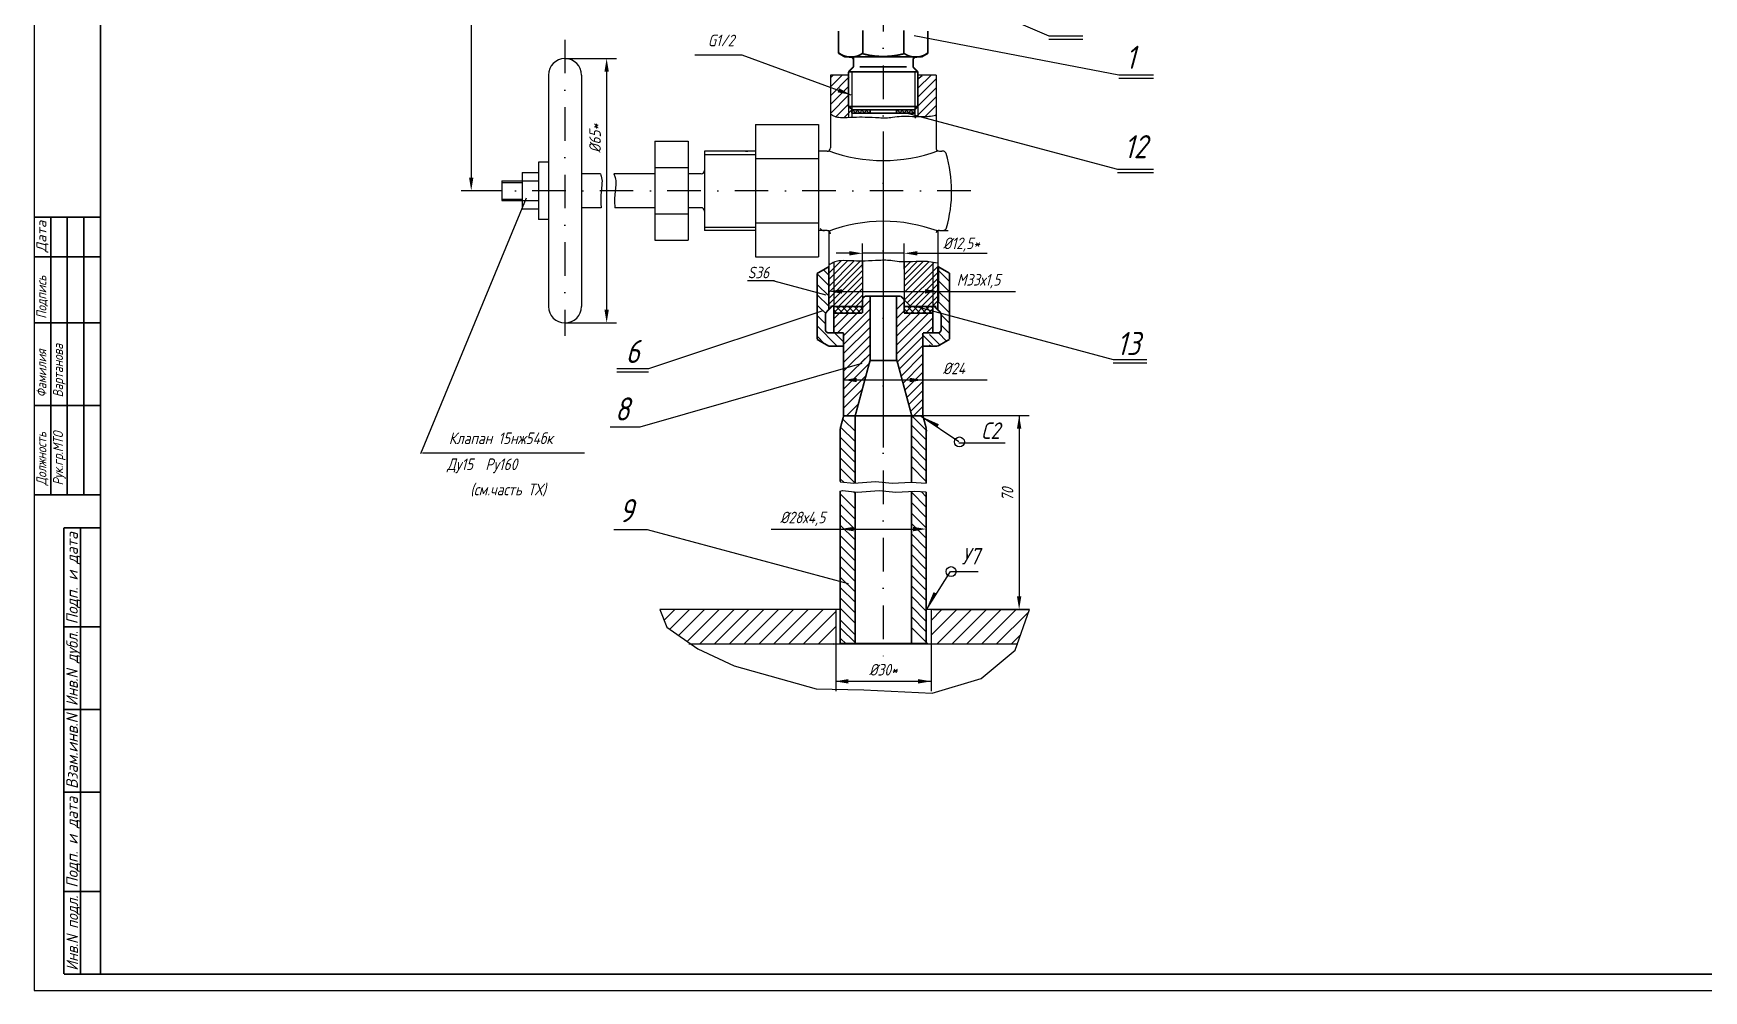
# Model space of a CAD drawing. Extents: x 1448 to 2289, y 427 to 1021.
# Drawn here: x 1448 to 1953, y 427 to 717 of the extents above; entities that cross this region are included whole.
import ezdxf
from ezdxf.enums import TextEntityAlignment as Align

# ---------------------------------------------------------------- set-up
doc = ezdxf.new("R2010")
doc.units = 0
doc.header["$LTSCALE"] = 0.8
doc.header["$MEASUREMENT"] = 0
doc.linetypes.add('DASHDOT', pattern=[25.4, 12.7, -6.35, 0, -6.35])
doc.layers.get('0').update_dxf_attribs({"linetype": 'CONTINUOUS'})
doc.layers.get('DEFPOINTS').update_dxf_attribs({"linetype": 'CONTINUOUS'})
doc.styles.add('ROMANC', font='romanc', dxfattribs={"width": 0.8, "oblique": 15, "height": 3.5})

# ---------------------------------------------------------------- blocks, each defined once
blk = doc.blocks.new('*X8')
at = {"color": 0}
for p, q in [((1677.819000000001, 643.2934948528342), (1678.297505147166, 643.772)), ((1677.819000000001, 641.4974436286203), (1679.819000000001, 643.4974436286205)), ((1679.819000000001, 640.6791816842683), (1677.819000000001, 642.6791816842684)), ((1677.819000000001, 639.7013924044065), (1679.819000000001, 641.7013924044068)), ((1679.819000000001, 642.4752329084821), (1678.522232908483, 643.772)), ((1679.819000000001, 638.8831304600545), (1677.819000000001, 640.8831304600546)), ((1677.819000000001, 637.9053411801927), (1679.819000000001, 639.9053411801929)), ((1679.819000000001, 637.0870792358407), (1677.819000000001, 639.0870792358409)), ((1677.819000000001, 636.109289955979), (1679.819000000001, 638.1092899559791)), ((1679.819000000001, 635.2910280116267), (1677.819000000001, 637.2910280116267)), ((1678.241976787414, 635.0719999999999), (1677.819000000001, 635.4949767874128)), ((1678.577761268235, 635.0719999999999), (1679.819000000001, 636.3132387317652)), ((1677.819000000001, 621.7408801622682), (1678.550119837732, 622.4720000000001)), ((1677.819000000001, 619.9448289380545), (1679.819, 621.9448289380543)), ((1679.819000000001, 620.9226182179162), (1678.269618217917, 622.4720000000001)), ((1679.819000000001, 619.1265669937025), (1677.819000000001, 621.1265669937023)), ((1677.819000000001, 618.1487777138408), (1679.819000000001, 620.1487777138406)), ((1679.819000000001, 617.3305157694886), (1677.819000000001, 619.3305157694886)), ((1677.819000000001, 616.352726489627), (1679.819000000001, 618.3527264896269)), ((1679.819000000001, 615.5344645452747), (1677.819000000001, 617.5344645452747)), ((1677.819000000001, 614.5566752654132), (1679.819000000001, 616.5566752654131)), ((1679.785413321062, 613.7719999999999), (1677.819000000001, 615.7384133210609)), ((1677.989362096848, 613.7719999999999), (1677.819000000001, 613.9423620968466)), ((1678.830375958801, 613.7719999999999), (1679.819000000001, 614.7606240411993))]:
    blk.add_line(p, q, dxfattribs=at)
blk = doc.blocks.new('*X14')
at = {"color": 0}
for p, q in [((1511.667000000001, 531.0230315792492), (1512.231968420751, 531.5879999999994)), ((1512.869280349286, 530.5879999999995), (1511.75992496332, 531.6973553859658)), ((1512.579006838911, 530.5879999999995), (1513.579006838911, 531.5879999999994)), ((1514.216318767446, 530.5879999999995), (1513.216318767446, 531.5879999999994)), ((1513.926045257072, 530.5879999999995), (1514.926045257072, 531.5879999999994)), ((1515.563357185607, 530.5879999999995), (1514.563357185607, 531.5879999999994)), ((1515.273083675232, 530.5879999999995), (1516.273083675232, 531.5879999999994)), ((1516.910395603767, 530.5879999999995), (1515.910395603767, 531.5879999999994)), ((1516.620122093392, 530.5879999999995), (1517.167, 531.1348779066072)), ((1525.167, 531.052647397645), (1525.702352602354, 531.5879999999995)), ((1526.33966453089, 530.5879999999995), (1525.33966453089, 531.5879999999995)), ((1526.049391020515, 530.5879999999995), (1527.049391020515, 531.5879999999995)), ((1527.68670294905, 530.5879999999995), (1526.68670294905, 531.5879999999995)), ((1527.396429438675, 530.5879999999995), (1528.396429438675, 531.5879999999995)), ((1529.03374136721, 530.5879999999996), (1528.03374136721, 531.5879999999995)), ((1528.743467856836, 530.5879999999996), (1529.743467856836, 531.5879999999995)), ((1530.380779785371, 530.5879999999996), (1529.380779785371, 531.5879999999995)), ((1530.090506274996, 530.5879999999996), (1530.666999999999, 531.164493725003)), ((1530.666999999999, 531.6488182035309), (1530.647811657332, 531.668006546199))]:
    blk.add_line(p, q, dxfattribs=at)

msp = doc.modelspace()

# ---------------------------------------------------------------- linework, layer by layer
for p, q in [((1448.009477396571, 1021.201711127621), (1448.009477396571, 427.2017111276207)), ((1716.944, 732.4159999999997), (1754.938, 715.9979999999998)), ((1714.257, 716.1509999999998), (1776.158, 704.2549999999998)), ((1754.938, 715.9979999999998), (1765.206, 715.9979999999998)), ((1754.938, 714.9979999999998), (1765.206, 714.9979999999998)), ((1662.134, 710.2079999999999), (1647.885, 710.2079999999994)), ((1695.134075759829, 698.1156443373422), (1662.134, 710.2079999999999)), ((1704.865, 709.6349999999989), (1693.272080518471, 709.6349999999991)), ((1693.272080518472, 709.6349999999986), (1695.080341561573, 709.6349999999986)), ((1695.864999999999, 709.6349999999989), (1695.864999999999, 706.6349999999989)), ((1704.864999999999, 709.6349999999989), (1716.457919481528, 709.6349999999991)), ((1713.864999999999, 709.6349999999991), (1713.864999999999, 706.6349999999991)), ((1603.577000000005, 704.1519999999987), (1603.577000000005, 634.1819999999989)), ((1613.577000000005, 704.1519999999987), (1613.577000000005, 634.1819999999989)), ((1688.864999999999, 704.1669999999986), (1688.864999999999, 682.1027834101371)), ((1695.864999999999, 706.6349999999989), (1694.341999999999, 705.1119999999985)), ((1695.365, 705.1349999999991), (1695.365, 692.6349999999992)), ((1713.864999999999, 706.6349999999991), (1713.812, 706.6349999999991)), ((1713.864999999999, 706.6349999999991), (1715.388, 705.1119999999987)), ((1714.364999999999, 705.1349999999991), (1714.364999999999, 691.5251447888974)), ((1720.864999999999, 704.1669999999986), (1720.864999999999, 681.8713773410575)), ((1776.158, 704.2549999999998), (1786.633, 704.2549999999998)), ((1776.158, 703.2549999999998), (1786.633, 703.2549999999998)), ((1694.365, 694.6349999999991), (1694.365, 691.2616962970375)), ((1695.365, 692.6349999999992), (1695.365, 691.2956348601662)), ((1713.452678506289, 693.6349999999993), (1696.848540092397, 693.6349999999991)), ((1711.4, 692.8349999999998), (1775.682, 675.7049999999998)), ((1715.364999999999, 694.634999999999), (1715.364999999999, 691.4991514669867)), ((1666.223000000005, 689.1669999999988), (1666.223000000005, 649.1669999999988)), ((1666.223000000005, 689.1669999999988), (1685.223000000005, 689.1669999999988)), ((1685.223000000005, 689.1669999999988), (1685.223000000005, 649.1669999999988)), ((1635.791000000005, 684.166999999999), (1635.791000000005, 654.166999999999)), ((1645.791000000005, 684.1669999999988), (1645.791000000005, 654.166999999999)), ((1600.577000000005, 677.8369999999989), (1600.577000000005, 660.4969999999992)), ((1603.577000000005, 677.8369999999989), (1600.577000000005, 677.8369999999989)), ((1666.223000000005, 681.1669999999988), (1650.791000000005, 681.1669999999988)), ((1650.791000000005, 681.1669999999988), (1650.791000000005, 657.1669999999986)), ((1650.791000000005, 680.1577834101365), (1666.223000000005, 680.157783410137)), ((1663.185000000005, 681.1669999999988), (1663.885000000005, 681.1669999999988)), ((1666.223000000005, 678.8769999999988), (1685.223000000005, 678.8769999999988)), ((1687.864999999999, 681.1027834101371), (1685.223000000005, 681.1027834101371)), ((1721.824, 681.154783410138), (1722.59, 681.154783410138)), ((1589.437000000005, 672.1669999999988), (1589.437000000005, 666.1669999999988)), ((1589.437000000005, 672.1669999999988), (1600.577000000005, 672.1669999999988)), ((1595.577000000005, 674.6669999999988), (1595.577000000005, 663.6669999999988)), ((1595.577000000005, 674.6669999999988), (1600.577000000005, 674.6669999999988)), ((1619.3079862902, 674.2969999999989), (1613.577000000005, 674.2969999999989)), ((1635.791000000005, 674.2969999999987), (1623.363593419438, 674.2969999999989)), ((1649.791000000005, 674.2969999999987), (1645.791000000005, 674.2969999999987)), ((1775.682, 675.7049999999998), (1786.633, 675.7049999999998)), ((1775.682, 674.7049999999998), (1786.633, 674.7049999999998)), ((1564.981, 589.676), (1596.98, 667.004)), ((1589.437000000005, 671.6669999999988), (1595.577000000005, 671.6669999999988)), ((1589.437000000005, 666.6669999999988), (1595.577000000005, 666.6669999999988)), ((1589.437000000005, 666.1669999999988), (1600.577000000005, 666.1669999999988)), ((1595.577000000005, 663.6669999999988), (1600.577000000005, 663.6669999999988)), ((1619.51457163252, 664.0369999999987), (1613.577000000005, 664.0369999999987)), ((1635.791000000005, 664.0369999999989), (1623.663781629352, 664.0369999999987)), ((1649.791000000005, 664.0369999999987), (1645.791000000005, 664.0369999999989)), ((1603.577000000005, 660.4969999999987), (1600.577000000005, 660.4969999999987)), ((1650.791000000005, 658.1762165898606), (1666.223000000005, 658.1762165898606)), ((1666.223000000005, 657.1669999999988), (1650.791000000005, 657.1669999999986)), ((1666.223000000005, 659.4569999999987), (1685.223000000005, 659.4569999999987)), ((1687.864999999999, 657.112216589861), (1685.223000000005, 657.112216589861)), ((1687.864999999999, 657.1122165898611), (1687.098999999999, 657.1122165898611)), ((1721.824, 657.1642165898618), (1722.59, 657.1642165898618)), ((1721.864999999999, 657.1669999999987), (1724.506999999999, 657.1669999999987)), ((1666.223000000005, 649.1669999999988), (1685.223000000005, 649.1669999999988)), ((1671.946, 641.9309999999998), (1663.795, 641.9309999999998)), ((1671.713, 641.944), (1687.451, 637.655)), ((1686.595488336123, 632.833033256647), (1633.847, 615.2619999999998)), ((1689.864999999999, 634.1669999999991), (1689.615, 634.4169999999989)), ((1698.564999999999, 636.1669999999987), (1696.564999999999, 634.1669999999987)), ((1711.164999999999, 636.1669999999987), (1713.164999999999, 634.1669999999987)), ((1715.186, 634.0879999999997), (1774.421, 618.0889999999998)), ((1719.785999999999, 634.2509999999992), (1721.272999999999, 635.7389999999992)), ((1719.864999999999, 634.1669999999987), (1720.114999999999, 634.4169999999987)), ((1631.369265027607, 597.7449999999999), (1698.453999999999, 617.0519999999999)), ((1774.421, 618.0889999999998), (1784.56, 618.0889999999998)), ((1774.421, 617.0889999999998), (1784.56, 617.0889999999998)), ((1633.847, 615.2619999999998), (1624.241, 615.2619999999998)), ((1633.847, 614.2619999999998), (1624.241, 614.2619999999998)), ((1622.22, 597.7449999999999), (1631.369265027607, 597.745)), ((1716.282886692397, 600.93954835229), (1727.72481375156, 593.3353654433052)), ((1727.693, 592.8879999999997), (1741.699, 592.8879999999997)), ((1565.49, 589.8479999999996), (1614.511357947508, 589.8479999999996)), ((1633.537, 566.5559999999998), (1623.398, 566.5559999999998)), ((1694.364999999999, 550.2103607589954), (1633.537, 566.5559999999998)), ((1717.797506783368, 542.2844687525817), (1725.166046031821, 553.9909999999998)), ((1725.166046031821, 553.9909999999998), (1733.603, 553.9909999999998)), ((1691.864999999999, 542.4835898384848), (1637.314572732917, 542.4835898384847)), ((1749.103372143247, 542.4835898384847), (1717.864999999996, 542.4835898384849)), ((1745.592104681229, 531.9875898384844), (1645.999904509294, 531.9875898384845)), ((1448.009477396571, 427.2017111276207), (2289.009477396571, 427.2017111276207))]:
    msp.add_line(p, q)
at = {"linetype": 'DASHDOT'}
for p, q in [((1704.865, 870.4399999999999), (1704.864999999999, 527.954344550519)), ((1608.577000000005, 714.8679999999993), (1608.577000000005, 625.2469999999987)), ((1731.328, 669.1669999999988), (1582.121, 669.1669999999988))]:
    msp.add_line(p, q, dxfattribs=at)
at = {"color": 0, "linetype": 'ByBlock'}
for p, q in [((1580.209, 786.8189999999997), (1580.209, 673.1669999999988)), ((1608.577000000005, 709.1519999999987), (1624.177, 709.1519999999987)), ((1621.177, 705.1519999999987), (1621.177, 633.1819999999989)), ((1589.437000000005, 669.1669999999988), (1577.209, 669.1669999999988)), ((1698.564999999999, 645.7014080319997), (1698.564999999999, 653.2419999999992)), ((1711.164999999999, 645.4520031808376), (1711.164999999999, 653.2419999999992)), ((1694.564999999999, 650.2419999999992), (1690.564999999999, 650.2419999999992)), ((1711.164999999999, 650.2419999999992), (1698.564999999999, 650.2419999999992)), ((1715.164999999999, 650.2419999999992), (1736.294179907374, 650.2419999999992)), ((1688.364999999999, 646.1669999999976), (1688.364999999999, 635.7179999999998)), ((1721.522104388533, 646.1669999999989), (1721.522104388533, 635.7179999999998)), ((1692.364999999999, 638.7179999999998), (1744.904594011863, 638.7179999999998)), ((1608.577000000005, 629.1819999999989), (1624.177, 629.1819999999989)), ((1692.864999999999, 611.9149999999997), (1736.26, 611.9149999999997)), ((1692.864999999999, 601.1689999999999), (1748.963, 601.1689999999998)), ((1745.963, 601.1689999999996), (1745.963, 546.4835898384848)), ((1691.864999999999, 577.4508611330126), (1691.864999999999, 563.8249999999998)), ((1717.864999999998, 576.5955782720075), (1717.864999999998, 563.8249999999998)), ((1670.916, 566.8249999999998), (1713.864999999998, 566.8249999999998)), ((1690.554999999999, 542.4835898384848), (1690.554999999999, 517.7589999999998)), ((1719.303999999996, 542.4835898384848), (1719.303999999996, 517.7589999999998)), ((1719.864999999997, 542.4835898384848), (1748.963, 542.4835898384848)), ((1690.554999999999, 520.7589999999998), (1719.303999999996, 520.7589999999998))]:
    msp.add_line(p, q, dxfattribs=at)
at = {"linetype": 'Continuous'}
for p, q in [((1693.272080518472, 709.6349999999986), (1704.865, 709.6349999999986)), ((1716.457919481527, 709.6349999999986), (1704.865, 709.6349999999986)), ((1694.365, 704.1669999999986), (1688.864999999999, 704.1669999999986)), ((1720.864999999999, 704.1669999999988), (1715.364999999999, 704.1669999999988)), ((1715.364999999999, 694.6349999999991), (1694.365, 694.6349999999991)), ((1714.604248664213, 694.6349999999991), (1704.864999999999, 694.6349999999989)), ((1635.791000000005, 684.1669999999988), (1645.791000000005, 684.1669999999988)), ((1704.864999999999, 687.1129999999993), (1704.864999999999, 591.5209999999992)), ((1635.791000000005, 676.166999999999), (1645.791000000005, 676.166999999999)), ((1635.791000000005, 662.1669999999988), (1645.791000000005, 662.1669999999988)), ((1688.364999999999, 656.9782419936454), (1688.364999999999, 646.1669999999978)), ((1721.364999999999, 657.0330254037832), (1721.364999999999, 646.2577042610093)), ((1635.791000000005, 654.1669999999992), (1645.791000000005, 654.1669999999992)), ((1689.864999999999, 647.4835603221987), (1689.864999999999, 634.3689999999993)), ((1698.564999999999, 647.8784080319998), (1698.564999999999, 636.512216503148)), ((1711.164999999999, 647.6290031808377), (1711.164999999999, 636.2609999999986)), ((1719.864999999999, 647.5087357034926), (1719.864999999999, 632.1659999999994)), ((1721.522104388533, 646.1669999999989), (1721.364999999999, 646.1669999999989)), ((1698.565, 634.1669999999989), (1688.864999999999, 634.1669999999991)), ((1698.565, 634.1669999999987), (1688.864999999999, 634.1669999999987)), ((1698.564999999999, 634.1669999999992), (1688.864999999999, 634.1669999999992)), ((1694.364999999999, 634.166999999999), (1688.864999999999, 634.166999999999)), ((1694.365, 634.1669999999988), (1688.864999999999, 634.1669999999988)), ((1719.864999999999, 634.1669999999987), (1711.164999999999, 634.1669999999989)), ((1720.864999999999, 634.1669999999988), (1711.164999999999, 634.1669999999988)), ((1720.864999999999, 634.1669999999988), (1715.364999999999, 634.1669999999988)), ((1720.864999999999, 634.1669999999992), (1715.364999999999, 634.1669999999992))]:
    msp.add_line(p, q, dxfattribs=at)
at = {"color": 0}
for p, q in [((1688.864999999999, 703.3158914405699), (1689.716108559428, 704.1669999999986)), ((1688.864999999999, 700.6218146042493), (1692.410185395749, 704.1669999999986)), ((1688.864999999999, 697.9277377679284), (1694.525958840787, 703.5886966087157)), ((1715.213230699573, 702.8807436907398), (1716.59269688286, 704.0786439435349)), ((1715.364999999999, 700.1810462410417), (1719.350953758957, 704.1669999999988)), ((1715.364999999999, 697.4869694047209), (1720.864999999999, 702.9869694047211)), ((1688.864999999999, 695.2336609316078), (1694.365, 700.733660931608)), ((1688.864999999999, 692.5395840952872), (1694.365, 698.0395840952875)), ((1714.364999999999, 691.0988157320793), (1720.864999999999, 697.5988157320796)), ((1715.364999999999, 694.7928925684001), (1720.864999999999, 700.2928925684002)), ((1690.511805617884, 691.4923128768507), (1694.365, 695.3455072589666)), ((1692.954329098111, 691.2407595207571), (1695.47077869515, 693.7572091177965)), ((1717.451971219088, 691.4917101148475), (1720.864999999999, 694.9047388957588)), ((1720.497990874997, 691.8436529344358), (1720.864999999999, 692.2106620594382)), ((1688.364999999999, 644.1894214000034), (1692.190004188738, 648.0144255887423)), ((1688.364999999999, 642.3624214000034), (1694.006195892561, 648.0036172925649)), ((1688.364999999999, 640.2294214000034), (1696.064046332773, 647.9284677327761)), ((1688.364999999999, 638.4024214000038), (1697.840808862027, 647.8782302620299)), ((1688.364999999999, 636.6063701757897), (1698.564999999999, 646.8063701757893)), ((1711.164999999999, 641.9866002897401), (1716.951453058811, 647.7730533485513)), ((1711.164999999999, 643.7636002897401), (1715.154839011114, 647.7534393008547)), ((1711.164999999999, 645.71260028974), (1713.134853431571, 647.6824537213121)), ((1711.164999999999, 640.20960028974), (1718.629018535522, 647.6736188252625)), ((1711.164999999999, 638.37560028974), (1720.242191049352, 647.4527913390913)), ((1684.865, 643.9927905198929), (1688.364999999999, 640.4927905198929)), ((1686.760334322901, 645.2405458393655), (1688.364999999999, 643.6358801622671)), ((1688.364999999999, 634.8103189515758), (1698.564999999999, 645.0103189515759)), ((1689.517732272636, 634.1669999999987), (1698.564999999999, 643.214267727362)), ((1711.219647869494, 636.1123521305043), (1721.364999999999, 646.2577042610093)), ((1712.117673481601, 635.2143265183973), (1721.364999999999, 644.4616530367956)), ((1713.015699093708, 634.3163009062899), (1721.364999999999, 642.6656018125822)), ((1721.364999999999, 645.2098662283834), (1724.865, 641.7098662283831)), ((1721.364999999999, 642.0667765860092), (1724.865, 638.5667765860089)), ((1684.865, 640.8497008775187), (1688.364999999999, 637.3497008775187)), ((1684.865, 637.7066112351442), (1688.364999999999, 634.2066112351445)), ((1688.864999999999, 640.6984726242168), (1688.934016280565, 640.7674889047827)), ((1691.31378349685, 634.1669999999987), (1698.564999999999, 641.4182165031481)), ((1693.109834721064, 634.1669999999987), (1698.564999999999, 639.6221652789344)), ((1695.112361125384, 634.1669999999987), (1698.564999999999, 637.6196388746142)), ((1714.66244941163, 634.1669999999987), (1721.364999999999, 640.869550588369)), ((1716.458500635844, 634.1669999999987), (1721.364999999999, 639.0734993641541)), ((1718.254551860058, 634.1669999999987), (1721.364999999999, 637.2774481399405)), ((1721.364999999999, 638.923686943635), (1724.865, 635.423686943635)), ((1684.865, 634.5635215927703), (1685.261521592771, 634.1669999999988)), ((1685.261521592771, 634.1669999999988), (1687.440033828073, 631.9884877646969)), ((1689.864999999999, 630.404535454724), (1691.627464545274, 632.1669999999986)), ((1689.864999999999, 627.7104586184032), (1694.321541381594, 632.1669999999986)), ((1690.864999999999, 626.0163817820824), (1697.015618217915, 632.1669999999986)), ((1692.864999999999, 625.3223049457615), (1700.865, 633.3223049457617)), ((1698.564999999999, 633.7163817820826), (1700.865, 636.0163817820826)), ((1708.865, 633.2400744367994), (1711.164999999999, 635.5400744367996)), ((1708.865, 630.5459976004788), (1711.164999999999, 632.8459976004788)), ((1708.865, 622.4637670915167), (1718.568232908481, 632.1669999999986)), ((1708.865, 625.1578439278373), (1715.874156072161, 632.1669999999986)), ((1708.865, 627.8519207641582), (1713.18007923584, 632.1669999999986)), ((1721.365, 635.7805973012607), (1724.865, 632.2805973012605)), ((1722.358922187369, 631.6435854715171), (1724.865, 629.1375076588863)), ((1684.865, 631.4204319503958), (1687.364999999999, 628.9204319503963)), ((1684.865, 628.2773423080216), (1690.864999999999, 622.2773423080216)), ((1692.864999999999, 622.6282281094409), (1700.865, 630.6282281094411)), ((1692.864999999999, 619.9341512731198), (1700.865, 627.93415127312)), ((1708.865, 619.7696902551959), (1719.865, 630.7696902551961)), ((1717.956386581123, 626.1669999999987), (1719.865, 628.0756134188753)), ((1722.364999999999, 628.4944180165126), (1724.865, 625.9944180165123)), ((1684.865, 625.1342526656474), (1687.104506273129, 622.8947463925178)), ((1690.118431950397, 626.1669999999986), (1692.864999999999, 623.4204319503963)), ((1692.864999999999, 617.240074436799), (1700.865, 625.2400744367994)), ((1692.864999999999, 614.5459976004782), (1700.865, 622.5459976004788)), ((1708.956386581123, 617.1669999999986), (1716.864999999999, 625.0756134188748)), ((1709.701888406024, 615.2184249885788), (1716.864999999999, 622.3815365825537)), ((1716.601, 625.7082387317637), (1719.761118904534, 622.5481198272289)), ((1718.865, 625.7082387317637), (1722.025118904534, 622.5481198272289)), ((1718.865, 622.5651490893895), (1719.26314908939, 622.1669999999986)), ((1721.534805901046, 626.181522473091), (1724.017757891428, 623.6985704827098)), ((1692.864999999999, 609.1578439278369), (1700.864999999999, 617.1578439278372)), ((1693.18007923584, 612.1669999999986), (1700.865, 619.8519207641584)), ((1698.18007923584, 617.1669999999986), (1700.865, 619.851920764158)), ((1710.271213830851, 613.0936735770849), (1716.864999999999, 619.6874597462329)), ((1710.840539255678, 610.9689221655906), (1716.864999999999, 616.9933829099122)), ((1692.864999999999, 606.4108439278368), (1699.607195900346, 613.1530398281835)), ((1711.421048660946, 608.8024315708587), (1716.864999999999, 614.2463829099122)), ((1712.001558066214, 606.6359409761268), (1716.864999999999, 611.4993829099121)), ((1714.732693926406, 612.1669999999986), (1716.864999999999, 614.2993060735914)), ((1692.864999999999, 603.4348439278369), (1698.517904298683, 609.0877482265211)), ((1712.582067471482, 604.4694503813948), (1716.864999999999, 608.7523829099122)), ((1693.803156072162, 601.1689999999998), (1697.345158904958, 604.7110028327957)), ((1713.138274517228, 602.3936574271413), (1716.864999999999, 606.1203829099122)), ((1713.364999999999, 600.4453829099119), (1716.864999999999, 603.9453829099122)), ((1696.364999999999, 593.2677575567548), (1691.959421717452, 597.6733358393019)), ((1696.364999999999, 596.410847199129), (1692.864999999999, 599.910847199129)), ((1717.864999999999, 593.7693850533743), (1713.364999999999, 598.2693850533742)), ((1718.097589598447, 596.45291299371), (1713.497502592158, 601.0529999999987)), ((1696.364999999999, 590.1246679143796), (1691.864999999999, 594.6246679143801)), ((1696.364999999999, 586.9815782720059), (1691.864999999999, 591.4815782720063)), ((1717.864999999998, 590.6262954110005), (1713.364999999999, 595.1262954110003)), ((1717.864999999998, 587.4832057686262), (1713.364999999999, 591.983205768626)), ((1696.364999999999, 583.8384886296321), (1691.864999999999, 588.3384886296321)), ((1717.864999999998, 584.3401161262525), (1713.364999999998, 588.8401161262522)), ((1696.330698632918, 580.7297003543388), (1691.864999999999, 585.1953989872577)), ((1692.895266725305, 581.0220426195779), (1691.864999999999, 582.0523093448835)), ((1717.864999999998, 581.1970264838784), (1713.364999999998, 585.6970264838777)), ((1713.449808196688, 581.0107700753165), (1713.364999999998, 581.0955782720073)), ((1696.364999999999, 572.9508611330125), (1691.864999999999, 577.4508611330126)), ((1696.364999999999, 577.5523093448829), (1695.817458975677, 578.0998503692053)), ((1717.864999999998, 573.4524886296332), (1713.364999999998, 577.9524886296334)), ((1717.864999999998, 576.5955782720075), (1716.300685525335, 578.1598927466698)), ((1696.364999999999, 569.8077714906385), (1691.864999999999, 574.3077714906384)), ((1696.364999999999, 566.664681848264), (1691.864999999999, 571.1646818482641)), ((1717.864999999998, 570.3093989872591), (1713.364999999998, 574.8093989872593)), ((1717.864999999998, 567.1663093448853), (1713.364999999998, 571.6663093448851)), ((1696.364999999999, 563.5215922058901), (1691.864999999999, 568.0215922058899)), ((1717.864999999997, 564.0232197025108), (1713.364999999998, 568.5232197025107)), ((1696.364999999999, 560.3785025635154), (1691.864999999999, 564.8785025635157)), ((1696.364999999999, 557.2354129211416), (1691.864999999999, 561.7354129211412)), ((1717.864999999997, 560.8801300601373), (1713.364999999997, 565.380130060137)), ((1717.864999999997, 557.7370404177632), (1713.364999999997, 562.237040417763)), ((1696.364999999999, 554.092323278767), (1691.864999999999, 558.5923232787675)), ((1717.864999999997, 554.593950775389), (1713.364999999997, 559.0939507753891)), ((1717.864999999997, 551.4508611330149), (1713.364999999997, 555.950861133015)), ((1696.364999999999, 550.949233636393), (1691.864999999999, 555.449233636393)), ((1696.364999999999, 547.8061439940188), (1691.864999999999, 552.306143994019)), ((1717.864999999996, 548.3077714906412), (1713.364999999997, 552.8077714906411)), ((1696.364999999999, 544.6630543516447), (1691.864999999999, 549.1630543516445)), ((1696.364999999999, 541.5199647092707), (1691.864999999999, 546.0199647092704)), ((1717.864999999996, 545.1646818482665), (1713.364999999996, 549.6646818482666)), ((1717.864999999996, 542.0215922058932), (1713.364999999996, 546.5215922058928)), ((1638.570346569711, 539.2886120414129), (1641.765324366783, 542.4835898384847)), ((1640.278515556388, 536.5066529675554), (1646.255452427317, 542.4835898384847)), ((1642.914863795012, 534.6528731456449), (1650.745580487852, 542.4835898384847)), ((1645.551212033636, 532.7990933237344), (1655.235708548386, 542.4835898384847)), ((1649.229836608921, 531.9875898384846), (1659.725836608921, 542.4835898384847)), ((1653.719964669456, 531.9875898384846), (1664.215964669456, 542.4835898384848)), ((1658.21009272999, 531.9875898384846), (1668.70609272999, 542.4835898384848)), ((1662.700220790525, 531.9875898384846), (1673.196220790525, 542.4835898384848)), ((1667.190348851059, 531.9875898384846), (1677.686348851059, 542.4835898384848)), ((1671.680476911594, 531.9875898384846), (1682.176476911594, 542.4835898384848)), ((1676.170604972128, 531.9875898384846), (1686.666604972128, 542.4835898384848)), ((1680.660733032663, 531.9875898384846), (1690.554999999999, 541.8818568058205)), ((1696.364999999999, 538.3768750668963), (1691.864999999999, 542.8768750668966)), ((1717.864999999996, 538.8785025635186), (1713.364999999996, 543.3785025635186)), ((1719.303999999996, 534.709832321541), (1727.07775751694, 542.4835898384848)), ((1719.303999999996, 539.1999603820766), (1722.587629456405, 542.4835898384848)), ((1721.071885577474, 531.9875898384844), (1731.567885577474, 542.4835898384848)), ((1725.562013638009, 531.9875898384844), (1736.058013638009, 542.4835898384848)), ((1730.052141698543, 531.9875898384844), (1740.548141698544, 542.4835898384848)), ((1734.542269759078, 531.9875898384844), (1745.038269759078, 542.4835898384848)), ((1739.032397819612, 531.9875898384844), (1748.873376713598, 541.8285687324703)), ((1685.150861093198, 531.9875898384846), (1690.554999999999, 537.3917287452856)), ((1696.364999999999, 534.8358750668964), (1691.864999999999, 539.3358750668963)), ((1696.641875066897, 532.1669999999987), (1691.864999999999, 536.9438750668963)), ((1717.864999999996, 535.7354129211448), (1713.364999999996, 540.2354129211446)), ((1718.290323278768, 532.1669999999987), (1713.364999999996, 537.0923232787711)), ((1689.640989153732, 531.9875898384846), (1689.864999999999, 532.2116006847514)), ((1693.732285228411, 531.9875898384845), (1691.864999999999, 533.8548750668965)), ((1743.522525880147, 531.9875898384844), (1746.443620136801, 534.9086840951384))]:
    msp.add_line(p, q, dxfattribs=at)
at = {"const_width": 0.5}
for points in [[(1468.009477396571, 432.2017111276207), (1468.009477396571, 1016.201711127621)], [(1691.365, 717.5339465492932), (1691.365, 710.736053450705)], [(1691.365, 717.533946549293), (1691.365, 710.736053450705)], [(1698.680341561573, 717.6844372506096), (1698.680341561573, 710.5855627493886)], [(1711.049658438426, 717.6844372506096), (1711.049658438426, 710.5855627493886)], [(1718.365, 717.5339465492932), (1718.365, 710.736053450705)], [(1693.272080518472, 709.6349999999991), (1691.365, 710.736053450705)], [(1693.272080518471, 709.6349999999991), (1691.365, 710.736053450705)], [(1693.272080518471, 709.6349999999991), (1704.865, 709.6349999999991)], [(1695.080341561573, 709.6349999999993), (1693.272080518471, 709.6349999999991)], [(1695.865, 708.6349999999989), (1695.865, 706.8421067811855)], [(1695.864999999999, 708.6349999999989), (1695.864999999999, 706.8421067811855)], [(1716.457919481528, 709.6349999999991), (1704.864999999999, 709.6349999999991)], [(1713.864999999999, 708.6349999999989), (1713.864999999999, 706.8421067811855)], [(1716.457919481528, 709.6349999999991), (1718.364999999999, 710.736053450705)], [(1695.718553390593, 706.4885533905922), (1694.365, 705.1349999999991)], [(1695.718553390593, 706.4885533905922), (1694.364999999999, 705.1349999999991)], [(1694.365, 705.1349999999991), (1704.865, 705.1349999999991)], [(1694.365, 705.1349999999991), (1694.365, 694.6249999999998)], [(1697.748, 706.6349999999991), (1704.865, 706.6349999999989)], [(1711.982, 706.6349999999991), (1704.864999999999, 706.6349999999989)], [(1715.364999999999, 705.1349999999991), (1704.864999999999, 705.1349999999991)], [(1714.011446609406, 706.4885533905922), (1715.364999999999, 705.1349999999991)], [(1715.364999999999, 705.1349999999991), (1715.364999999999, 694.6769999999998)], [(1694.288230988035, 694.7032472834887), (1695.623540092397, 693.6349999999993)], [(1694.365, 694.6349999999991), (1704.855, 694.6349999999991)], [(1695.365, 693.8249999999998), (1695.365, 692.6189999999998)], [(1714.364999999999, 692.6349999999994), (1695.365, 692.6349999999992)], [(1714.253678506289, 693.6349999999993), (1695.623540092397, 693.6349999999992)], [(1715.364999999999, 694.634999999999), (1704.875, 694.6349999999991)], [(1715.435179557897, 694.6609913766235), (1714.253678506289, 693.6349999999993)], [(1714.374, 693.8249999999998), (1714.374, 692.6189999999998)], [(1448.009477396571, 661.2017111276207), (1468.009477396571, 661.2017111276207)], [(1453.009477396571, 577.2017111276207), (1453.009477396571, 661.2017111276207)], [(1458.009477396571, 577.2017111276207), (1458.009477396571, 661.2017111276207)], [(1463.009477396571, 577.2017111276207), (1463.009477396571, 661.2017111276207)], [(1448.009477396571, 649.2017111276207), (1468.009477396571, 649.2017111276207)], [(1688.364999999999, 646.1669999999978), (1684.864999999999, 644.1462740578341)], [(1721.364999999999, 646.2577042610095), (1724.864999999999, 644.2369783188457)], [(1698.564999999999, 636.512216503148), (1699.31378349685, 637.2609999999986)], [(1711.164999999999, 636.2609999999986), (1710.164999999999, 637.2609999999986)], [(1687.833629150101, 632.6356291501), (1689.615, 634.4169999999989)], [(1721.896370849898, 632.6356291501), (1719.864999999999, 634.6669999999984)], [(1448.009477396571, 629.2017111276207), (1468.009477396571, 629.2017111276207)], [(1688.364999999999, 622.1669999999975), (1684.864999999999, 624.1877259421611)], [(1721.364999999999, 622.1669999999987), (1724.864999999999, 624.1877259421625)], [(1696.364999999999, 601.0529999999987), (1700.864999999999, 617.8472286340595)], [(1700.864999999999, 617.8472286340593), (1709.068, 617.8472286340593)], [(1713.497502592158, 601.0529999999987), (1708.864999999999, 618.3417350401285)], [(1448.009477396571, 604.2017111276207), (1468.009477396571, 604.2017111276207)], [(1692.864999999999, 601.0529999999989), (1691.864999999999, 597.3209491924301)], [(1716.864999999999, 601.0529999999989), (1717.864999999999, 597.3209491924292)], [(1448.009477396571, 577.2017111276207), (1468.009477396571, 577.2017111276207)], [(1457.009477396571, 432.2017111276207), (1457.009477396571, 567.2017111276207)], [(1457.009477396571, 567.2017111276207), (1468.009477396571, 567.2017111276207)], [(1462.009477396571, 432.2017111276207), (1462.009477396571, 567.2017111276207)], [(1457.009477396571, 537.2017111276207), (1468.009477396571, 537.2017111276207)], [(1457.009477396571, 512.2017111276207), (1468.009477396571, 512.2017111276207)], [(1457.009477396571, 487.2017111276207), (1468.009477396571, 487.2017111276207)], [(1457.009477396571, 457.2017111276207), (1468.009477396571, 457.2017111276207)], [(1457.009477396571, 432.2017111276207), (2284.009477396571, 432.2017111276207)]]:
    msp.add_lwpolyline(points, dxfattribs=at)
for points in [[(1698.680341561573, 710.7938132653233, -0.337741949049418), (1691.365, 710.8817562569488, -0.337741949049418)], [(1694.865, 709.6349999999989, -0.414213562373083), (1695.865, 708.6349999999989, -0.414213562373083)], [(1695.864999999999, 708.6349999999989, 0.4142135623730976), (1694.864999999999, 709.6349999999989, 0.4142135623730976)], [(1704.865, 709.774999999999, -0.06525110633288646), (1698.680341561573, 710.5855627493886, -0.06525110633288646)], [(1704.865, 709.774999999999, 0.06525110633288646), (1711.049658438426, 710.5855627493886, 0.06525110633288646)], [(1711.049658438426, 710.7938132653233, 0.337741949049418), (1718.364999999999, 710.8817562569488, 0.337741949049418)], [(1714.864999999999, 709.6349999999989, 0.414213562373083), (1713.864999999999, 708.6349999999989, 0.414213562373083)], [(1695.865, 706.8421067811855, -0.1989123673796677), (1695.718553390593, 706.4885533905922, -0.1989123673796677)], [(1695.718553390593, 706.4885533905922, 0.1989123673796776), (1695.864999999999, 706.8421067811855, 0.1989123673796776)], [(1713.864999999999, 706.8421067811855, 0.1989123673796677), (1714.011446609406, 706.4885533905922, 0.1989123673796677)], [(1687.833629150101, 632.6356291501, 0.1989123673796448), (1687.364999999999, 631.5042583002015, 0.1989123673796448)], [(1722.364999999999, 631.5042583002015, 0.1989123673796448), (1721.896370849898, 632.6356291501, 0.1989123673796448)]]:
    msp.add_lwpolyline(points, format="xyb", dxfattribs=at)
for points, format in [([(1720.864999999999, 691.9023754182587, -0.01015775106171702), (1718.626121202053, 691.5830277206936, -0.03003646889618899), (1717.012999999999, 691.4839999999991, -0.01379802041118071), (1712.663360265116, 691.5985839304625, 0.02622601828105004), (1710.373, 691.6019999999991, 0.02831041847026198), (1707.671176735332, 691.3102817382004, -0.03756462163675158), (1705.63, 691.1279999999991, -0.01898555898892162), (1703.620842950902, 691.1762179192189, 0.008914501618885396), (1699.346, 691.3649999999992, 0.01935849174478389), (1695.950380711085, 691.3228643820186, -0.01613003554467316), (1691.876, 691.2459999999991, -0.1033140174575573), (1690.194236963002, 691.620824420307, -0.01814695520926473), (1688.864999999999, 692.2818439293911)], "xyb"), ([(1619.3079862902, 674.2969999999989, -0.01244485068460952), (1619.5456956784, 673.5376450016988, -0.08107943337464785), (1619.772, 671.6069999999997, -0.01812161136136435), (1619.611201565667, 669.6349733611426, 0.01620824740553034), (1619.423, 667.4309999999998, 0.02884753099945396), (1619.434503967673, 665.0868249054304, 0.006766992555434516), (1619.51457163252, 664.0369999999987)], "xyb"), ([(1623.363593419438, 674.2969999999989, -0.01823504710636598), (1623.7246956784, 673.1886450016989, -0.08107943337464785), (1623.951, 671.2579999999996, -0.01812161136136435), (1623.790201565667, 669.2859733611426, 0.01620824740553034), (1623.602, 667.0819999999997, 0.02884753099945396), (1623.613503967673, 664.7378249054302, 0.004515778406346308), (1623.663781629352, 664.0369999999987)], "xyb"), ([(1721.364999999999, 647.2705706850728, 0.01243508750095814), (1718.626121202053, 647.6739722793037, 0.03003646889618899), (1717.012999999999, 647.7729999999984, 0.01379802041118071), (1712.663360265115, 647.6584160695348, -0.02622601828105004), (1710.372999999999, 647.6549999999985, -0.02831041847026198), (1707.671176735331, 647.946718261797, 0.03756462163675158), (1705.629999999999, 648.1289999999982, 0.01898555898892162), (1703.620842950902, 648.0807820807787, -0.008914501618885396), (1699.345999999999, 647.8919999999981, -0.01935849174478389), (1695.950380711084, 647.934135617979, 0.01613003554467316), (1691.875999999999, 648.0109999999983, 0.1033140174575573), (1690.194236963002, 647.6361755796903, 0.02515844061965703), (1688.364999999999, 646.6943034673956)], "xyb"), ([(1716.282886692397, 600.93954835229, 0, 1, 0), (1721.450914424033, 598.0932368153984, 1, 1, 0)], "xyseb"), ([(1717.797506783368, 542.2844687525818, 0, 1, 0), (1720.514901503915, 547.5214302697923, 1, 1, 0)], "xyseb")]:
    msp.add_lwpolyline(points, format=format)
at = {"linetype": 'Continuous', "const_width": 0.5}
for points in [[(1700.865, 693.6349999999992), (1700.865, 692.6349999999992)], [(1708.865, 693.6349999999993), (1708.865, 692.6349999999993)], [(1684.864999999999, 644.1462740578341), (1684.864999999999, 624.1877259421611)], [(1688.364999999999, 646.1919999999992), (1688.364999999999, 633.1669999999984)], [(1721.364999999999, 646.2577042610095), (1721.364999999999, 633.1669999999984)], [(1724.864999999999, 644.2369783188457), (1724.864999999999, 624.1877259421625)], [(1698.564999999999, 636.512216503148), (1698.564999999999, 632.1669999999984)], [(1710.164999999999, 637.2609999999986), (1699.31378349685, 637.2609999999986)], [(1700.864999999999, 637.2609999999986), (1700.864999999999, 617.8472286340595)], [(1708.864999999999, 637.2609999999985), (1708.864999999999, 617.8472286340593)], [(1687.364999999999, 631.5042583002015), (1687.364999999999, 627.1669999999987)], [(1689.864999999999, 634.1669999999984), (1689.864999999999, 626.1669999999987)], [(1698.564999999999, 634.1669999999987), (1689.864999999999, 634.1669999999984)], [(1698.565, 632.1669999999987), (1689.864999999999, 632.1669999999984)], [(1711.164999999999, 636.2609999999986), (1711.164999999999, 632.1669999999987)], [(1719.864999999999, 634.1669999999987), (1711.164999999999, 634.1669999999987)], [(1719.864999999999, 632.1669999999984), (1711.164999999999, 632.1669999999987)], [(1719.864999999999, 634.1669999999987), (1719.864999999999, 626.1669999999987)], [(1722.364999999999, 631.5042583002015), (1722.364999999999, 627.1669999999987)], [(1692.864999999999, 626.1669999999987), (1688.364999999999, 626.1669999999987)], [(1692.864999999999, 622.1669999999976), (1688.365, 622.1669999999973)], [(1721.364999999999, 626.1669999999987), (1716.864999999999, 626.1669999999987)], [(1721.364999999999, 622.1669999999989), (1716.864999999999, 622.1669999999984)], [(1712.364999999999, 601.0529999999987), (1692.864999999999, 601.0529999999987)], [(1696.364999999999, 601.0529999999989), (1696.364999999999, 580.7322094502497)], [(1716.864999999999, 601.0529999999989), (1711.664999999999, 601.0529999999987)], [(1713.364999999999, 601.052999999999), (1713.364999999998, 581.0167202309619)], [(1691.864999999999, 597.3209491924298), (1691.864999999999, 581.1324038589486)], [(1717.864999999999, 597.3209491924299), (1717.864999999998, 580.7009995642227)], [(1691.864999999999, 578.3190412915241), (1691.864999999999, 532.1669999999987)], [(1696.364999999999, 578.0411982701263), (1696.364999999999, 532.1669999999988)], [(1713.364999999998, 578.2317426698859), (1713.364999999996, 532.1669999999987)], [(1717.864999999998, 578.050140211352), (1717.864999999995, 532.1669999999987)], [(1717.864999999995, 532.1669999999987), (1691.864999999999, 532.1669999999987)]]:
    msp.add_lwpolyline(points, dxfattribs=at)
for points in [[(1687.364999999999, 627.1669999999987, 0.4142135623730951), (1688.364999999999, 626.1669999999987, 0.4142135623730951)], [(1721.364999999999, 626.1669999999987, 0.4142135623730951), (1722.364999999999, 627.1669999999987, 0.4142135623730951)]]:
    msp.add_lwpolyline(points, format="xyb", dxfattribs=at)
at = {"color": 0, "linetype": 'ByBlock', "const_width": 0.5}
for points in [[(1692.864999999999, 601.0529999999987), (1692.864999999999, 626.1669999999987)], [(1716.864999999999, 601.0529999999989), (1716.864999999998, 626.1669999999987)]]:
    msp.add_lwpolyline(points, dxfattribs=at)
for points in [[(1691.864999999999, 581.1324038589487), (1695.911, 580.6989999999998), (1702.514, 581.1819999999998), (1707.506, 580.6989999999998), (1713.304, 581.0209999999998), (1717.864999999998, 580.7009995642227)], [(1691.864999999999, 578.3190412915242), (1692.53, 578.4519999999998), (1697.039, 577.9689999999998), (1703.642, 578.4519999999998), (1708.634, 577.9689999999998), (1714.432, 578.2909999999998), (1717.864999999998, 578.050140211352)], [(1637.314572732917, 542.4835898384847), (1639.429, 537.1039999999996), (1648.727, 530.5659999999996), (1659.746, 525.4039999999998), (1684.538, 518.5219999999997), (1699.001, 518.1779999999997), (1719.661, 517.1459999999997), (1734.468, 521.6189999999997), (1744.798, 530.2219999999995), (1749.103372143247, 542.4835898384847)]]:
    msp.add_lwpolyline(points)
for centre in [(1727.915842884542, 593.1842176454804), (1725.374625024177, 553.9592193176657)]:
    msp.add_circle(centre, 1.499999999999773)
for centre, radius, start, end in [((1608.577000000005, 704.1519999999987), 5, 0, 180), ((1695.080341561573, 715.6349999999991), 6.033000000000129, 231.9872734760414, 270), ((1687.864999999999, 682.1027834101371), 1, 270, 0), ((1704.864999999999, 725.672979701709), 47.38801046899608, 249.6416082604945, 290.3583917395055), ((1721.824, 682.154783410138), 1, 196.4635952021758, 270), ((1722.59, 678.1547834101382), 3, 79.25464558272257, 90.00000000000017), ((1722.962888755232, 680.1197144461346), 1, 16.30090770779012, 79.25464558272387), ((1685.137, 669.0579999999998), 40.41014319450007, 344.0258347726619, 16.3009077077914), ((1649.791000000005, 675.2969999999987), 1, 270, 0), ((1649.791000000005, 663.0369999999987), 1, 0, 89.9999999999974), ((1686.726111244767, 658.1472855538642), 1, 196.3009077077901, 259.2546455827239), ((1687.098999999999, 660.1122165898606), 3, 259.2546455827226, 270.0000000000002), ((1687.864999999999, 656.112216589861), 1, 0, 90), ((1687.864999999999, 656.1122165898611), 1, 59.99999999998492, 90), ((1704.864999999999, 612.5310202982885), 47.38801046899608, 69.75562166342742, 110.343906691645), ((1721.824, 656.1642165898618), 1, 90, 163.5364047978305), ((1721.864999999999, 656.1669999999987), 1, 90, 119.999999999986), ((1722.59, 660.1642165898618), 3, 269.9999999999998, 282.5726678455975), ((1723.025355338162, 658.2121751636789), 1, 282.572667845597, 344.0258347726598), ((1608.577000000005, 634.1819999999989), 5, 180, 0)]:
    msp.add_arc(centre, radius, start, end)
at = {"color": 0, "linetype": 'ByBlock'}
for points in [[(1620.510333333333, 705.1519999999987), (1621.843666666666, 705.1519999999987), (1621.177, 709.1519999999987)], [(1579.542333333333, 673.1669999999988), (1580.875666666666, 673.1669999999988), (1580.209, 669.1669999999988)], [(1694.564999999999, 650.9086666666659), (1694.564999999999, 649.5753333333324), (1698.564999999999, 650.2419999999992)], [(1715.164999999999, 650.9086666666659), (1715.164999999999, 649.5753333333324), (1711.164999999999, 650.2419999999992)], [(1692.364999999999, 639.3846666666665), (1692.364999999999, 638.0513333333331), (1688.364999999999, 638.7179999999998)], [(1717.522104388533, 639.3846666666665), (1717.522104388533, 638.0513333333331), (1721.522104388533, 638.7179999999998)], [(1620.510333333333, 633.1819999999989), (1621.843666666666, 633.1819999999989), (1621.177, 629.1819999999989)], [(1696.864999999999, 612.5816666666665), (1696.864999999999, 611.2483333333332), (1692.864999999999, 611.9149999999998)], [(1712.864999999999, 612.5816666666665), (1712.864999999999, 611.2483333333332), (1716.864999999999, 611.9149999999998)], [(1745.296333333333, 597.1689999999998), (1746.629666666666, 597.1689999999998), (1745.963, 601.1689999999998)], [(1695.864999999999, 567.4916666666666), (1695.864999999999, 566.1583333333331), (1691.864999999999, 566.8249999999998)], [(1713.864999999998, 567.4916666666666), (1713.864999999998, 566.1583333333331), (1717.864999999998, 566.8249999999998)], [(1745.296333333333, 546.4835898384848), (1746.629666666666, 546.4835898384848), (1745.963, 542.4835898384848)], [(1694.265999999998, 521.4256666666665), (1694.265999999998, 520.092333333333), (1690.265999999998, 520.7589999999998)], [(1715.403999999996, 521.4256666666665), (1715.403999999996, 520.092333333333), (1719.403999999996, 520.7589999999998)]]:
    msp.add_solid(points, dxfattribs=at)
msp.add_solid([(1691.492587406586, 700.1912134415331), (1691.033837781949, 698.939284306289), (1695.019, 698.1889999999999)])
at = {"layer": 'DEFPOINTS', "color": 0, "linetype": 'ByBlock'}
for p in [(1608.577000000005, 709.1519999999987), (1695.710491543717, 709.6349999999986), (1714.019508456282, 709.6349999999986), (1688.864999999999, 704.1669999999986), (1696.507114722708, 694.8136788095635), (1696.617546248783, 693.8197950748904), (1696.617546248783, 693.8197950748902), (1713.566379553797, 693.7337356668845), (1713.566379553797, 693.7337356668847), (1713.636651700977, 694.7312635238038), (1580.209, 669.1669999999988), (1589.437000000005, 669.1669999999988), (1589.437000000005, 669.1669999999988), (1725.546996189062, 669.1669999999988), (1698.564999999999, 650.2419999999992), (1688.364999999999, 646.1669999999976), (1698.564999999999, 645.7014080319997), (1711.164999999999, 645.4520031808376), (1721.522104388533, 646.1669999999989), (1721.522104388533, 638.7179999999998), (1688.864999999999, 634.1669999999991), (1688.864999999999, 634.166999999999), (1688.864999999999, 634.1669999999992), (1608.577000000005, 629.1819999999989), (1621.177, 629.1819999999989), (1716.864999999999, 611.9149999999998), (1692.864999999999, 601.0529999999987), (1698.864999999999, 601.0529999999987), (1710.864999999999, 601.0529999999987), (1716.533115379407, 601.0529999999989), (1716.864999999999, 601.0529999999989), (1691.864999999999, 577.4508611330126), (1717.864999999998, 576.5955782720075), (1717.864999999998, 566.8249999999998), (1716.864999999996, 542.4835898384848), (1745.963, 542.4835898384848), (1691.864999999999, 531.9875898384845), (1717.864999999996, 531.9875898384844), (1717.864999999996, 520.7589999999998)]:
    msp.add_point(p, dxfattribs=at)

# ---------------------------------------------------------------- block references
msp.add_blockref('*X14', (183.6979999999994, 162.0469999999998))
at = {"rotation": 270}
msp.add_blockref('*X8', (1076.092999999999, 2311.986), dxfattribs=at)

# ---------------------------------------------------------------- texts
at = {"color": 0, "linetype": 'ByBlock', "style": 'ROMANC', "oblique": 15, "width": 0.8}
for s, height, p in [('G1/2', 3.5, (1655.791755579912, 714.6269999999993)), ('1', 7, (1779.662, 709.5489999999998)), ('12', 7, (1781.166, 682.4969999999997)), ('%%C12,5*', 3.5, (1728.509239347248, 653.2649999999992)), ('S36', 3.5, (1667.079000000001, 644.4299999999994)), ('М33х1,5', 3.5, (1733.689552194266, 642.2179999999998)), ('6', 7, (1629.043, 620.5619999999996)), ('13', 7, (1779.028, 622.9519999999995)), ('%%C24', 3.5, (1726.240999999999, 615.4149999999998)), ('8', 7, (1625.877, 603.1529999999996)), ('С2', 5, (1737.313524680724, 596.5849999999998)), ('Клапан 15нж54бк', 3.5, (1589.165, 594.2859999999997)), ('Ду15  Ру160 ', 3.5, (1584.44, 586.4219999999997)), ('(см.часть ТХ)', 3.5, (1591.347, 578.7839999999995)), ('9', 7, (1627.133, 572.3879999999996)), ('%%C28х4,5', 3.5, (1680.503999999999, 570.3249999999998)), ('У7', 5, (1731.261524680724, 558.5899999999998)), ('%%C30*', 3.5, (1704.864999999998, 524.2589999999998))]:
    msp.add_text(s, height=height, dxfattribs=at).set_placement(p, align=Align.MIDDLE_CENTER)
for s, p in [('%%C65*', (1617.677, 684.9949999999988)), ('70', (1742.463, 577.3252949192419))]:
    msp.add_text(s, height=3.5, rotation=90, dxfattribs=at).set_placement(p, align=Align.MIDDLE_CENTER)
at = {"style": 'ROMANC', "oblique": 15}
for s, height, width, p, p2 in [('Дата', 3, 1.21678073859945, (1451.691635819748, 650.5374488687764), (1451.691635819748, 660.0978689577721)), ('Подп. и дата', 3.5, 0.8476498066713968, (1461.203377069148, 538.0138218323543), (1461.203377069148, 565.8449904847319)), ('Инв.N дубл.', 3.5, 0.7394754990191159, (1461.203377069148, 513.2750046223471), (1461.203377069148, 535.9522532589333)), ('Взам.инв.N', 3.5, 0.791066812904107, (1461.203377069148, 488.1925921775153), (1461.203377069148, 510.8698408140997)), ('Подп. и дата', 3.5, 0.837185020364929, (1461.203377069148, 458.2998549517167), (1461.203377069148, 485.7874297870319)), ('Инв.N подл.', 3.5, 0.7237420230111772, (1461.264834628258, 433.2174425068831), (1461.264834628258, 455.8946925612333))]:
    msp.add_text(s, height=height, rotation=90, dxfattribs=dict(at, width=width)).set_placement(p, p2, align=Align.FIT)
at = {"style": 'ROMANC', "oblique": 15, "width": 0.8}
for s, p in [('Подпись', (1451.691635819748, 630.436050130457)), ('Вартанова', (1456.718635819748, 606.6575699052271)), ('Фамилия', (1451.691635819748, 606.6575699052271)), ('Должность', (1451.691635819748, 580.0305699052267)), ('Рук.гр.МТО', (1456.718635819748, 580.0305699052267))]:
    msp.add_text(s, height=3, rotation=90, dxfattribs=at).set_placement(p)

doc.saveas('drawing.dxf')
